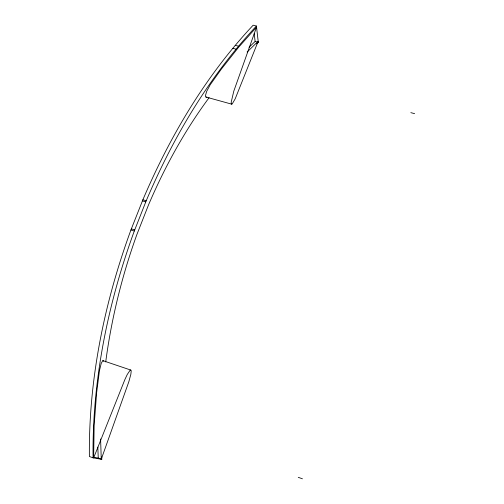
<?xml version="1.0" encoding="UTF-8"?>
<svg xmlns="http://www.w3.org/2000/svg" width="504" height="504" viewBox="0 0 504 504"><rect width="100%" height="100%" fill="white"/><g stroke="black" fill="none" stroke-linecap="round" stroke-linejoin="round"><path stroke-width="0.76" d="M105.72 361.929C111.453 318.578 121.974 275.883 136.805 234.751L148.523 204.907C164.682 167.089 184.596 130.763 209.097 97.682M256.643 43.867L258.3 42.279L256.435 26.032L253.166 25.2C205.739 75.726 169.942 136.231 142.871 199.773L130.927 229.963C104.41 302.356 88.597 379.229 89.384 456.511L93.064 457.834L101.789 459.346L101.695 456.989M256.435 26.032C209.009 76.602 173.231 137.164 146.223 200.775L134.303 230.996C107.843 303.496 92.144 380.476 93.064 457.834M247.118 52.025L258.187 41.29L235.229 98.746L232.199 103.956L231.714 104.158L205.821 96.995A3.522 1.21 -63.8 0 1 205.456 95.609L206.634 91.476L210.174 84.798L221.351 69.092L238.669 47.187L256.555 27.09L233.793 91.161L231.26 101.89A5.197 1.184 -75.5 0 0 231.714 104.158M249.052 47.288L255.144 41.467L254.199 33.718M206.117 97.19L206.898 97.07M93.82 457.292L98.248 458.073L101.789 459.346M255.144 41.467L258.3 42.279M235.236 45.322L238.512 46.173M232.81 48.315L236.086 49.165M410.842 112.657L414.616 113.652M142.871 199.773L146.223 200.775M142.43 200.863L145.776 201.865M131.361 228.847L134.732 229.881M130.927 229.963L134.303 230.996M102.898 360.65L130.649 370.018M298.261 477.338L302.444 478.8M97.82 447.086L98.248 458.073M100.598 438.934L101.26 459.251L128.848 381.698L130.864 374.251L131.197 371.108A5.752 1.43 -70.2 0 0 130.057 370.314L127.298 374.422L124.998 379.285L93.637 457.934L94.147 425.464L96.642 392.622L99.464 370.598L101.216 363.371L102.684 360.776A3.881 1.033 -82.9 0 1 103.478 361.286"/></g></svg>
